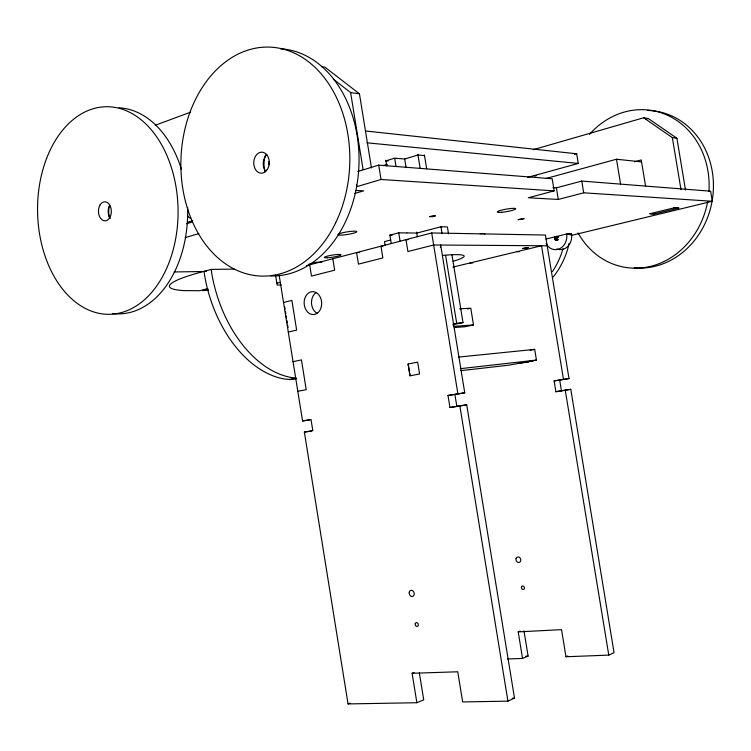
<?xml version="1.0" encoding="UTF-8"?>
<svg xmlns="http://www.w3.org/2000/svg" width="751" height="751" viewBox="0 0 751 751"><rect width="100%" height="100%" fill="white"/><g stroke="black" fill="none" stroke-linecap="round" stroke-linejoin="round"><path stroke-width="1.13" d="M558.059 239.907C553.487 241.982 553.647 234.716 557.993 236.715M440.574 247.417L440.274 247.088M279.147 275.166L302.569 420.964L311.017 419.48L312.82 430.661L304.362 432.088L348.042 703.922L416.871 702.729L412.111 673.281L457.753 671.779L462.644 701.932L507.929 701.152L514.501 698.148L466.709 404.808L449.962 407.493L448 395.467L464.747 392.801L440.677 245.033M507.545 659.002L522.536 658.42L518.199 631.882L561.541 629.648L565.982 656.759L608.77 655.107L614.055 652.694L570.779 389.318L555.881 391.722L554.116 380.917L569.005 378.542L545.423 235.044L431.703 232.951L306.361 265.685M565.982 656.759L567.794 655.961M416.871 702.729L423.714 699.857L419.349 672.849M522.536 658.42L528.103 656.083L523.982 630.849M348.042 703.922L350.05 703.133M412.111 673.281L414.073 672.511M518.199 631.882L520.067 631.159M155.363 125.21L190.566 112.181M187.384 222.249L192.716 220.616M186.567 223.742L192.162 222.033M357.776 171.5L378.711 165.126L552.173 178.757L554.172 190.867L528.319 197.748L558.293 199.447L583.696 192.81L712.314 201.268L710.634 191.195L581.762 181.075L556.378 187.863L552.914 187.619M382.972 165.633L387.291 164.319M185.262 237.626L198.715 233.627M554.172 190.867L381.039 179.48L356.763 186.68L356.415 184.502M354.66 193.486L363.719 190.829L355.758 190.491M533.257 149.684L643.635 117.776L648.301 118.517L676.904 138.268L685.513 190.003M646.057 119.165L648.301 118.517M574.459 154.406L576.684 153.786L578.279 163.427L527.512 177.443M296.438 378.739L289.83 379.471L285.136 379.086A109.374 70.838 74.8 0 1 204.694 275.936L204.056 271.355L211.2 269.402L234.218 269.093M546.212 178.438L616.477 159.231L641.288 161.878M634.482 161.765L641.241 159.944L645.607 186.239M391.168 243.221L389.863 235.166L398.734 232.81L406.807 232.951M390.736 239.973L384.54 241.597L385.103 245.061M448.525 233.833L447.399 226.915L440.95 226.755L416.88 233.092L406.967 232.913M207.548 288.656L199.719 290.712L184.23 290.618A106.867 12.88 -8.7 0 1 203.305 271.524L174.082 271.956M208.177 289.144L202.498 290.637L208.28 290.299M308.971 264.183L316.34 262.249L321.897 262.202M283.531 302.456L291.876 300.419L296.654 330.149L288.281 332.045M545.93 239.062L566.742 233.993L571.633 234.087L569.455 234.622M571.051 235.504L712.314 201.268M452.862 267.103L541.527 245.755L563.466 379.293M467.498 308.933L469.685 308.464M453.228 323.756L463.001 322.592L451.914 254.58M452.778 324.751L463.001 322.592M293.04 361.663L301.442 359.907L306.23 389.685L297.809 391.299M459.528 308.839L470.774 308.22L473.496 324.948L464.766 326.769L454.252 327.539M289.83 379.471L295.932 378.251M408.112 364L417.65 362.142L419.574 373.998L410.027 375.8L408.112 364L410.065 375.8M530.122 350.238L534.684 349.375L536.439 360.086L509.319 365.108L460.804 370.675M528.479 361.963L518.274 363.446M530.732 361.55L532.985 361.137L527.315 361.775M448 395.467L464.747 392.801M554.116 380.917L569.005 378.542M449.962 407.493L466.709 404.808M555.881 391.722L570.779 389.318M304.362 432.088L311.627 430.99M302.569 420.964L309.853 419.931M460.335 368.675L536.439 360.086M458.448 357.1L534.684 349.375M453.707 326.356L473.496 324.948M555.731 239.907L557.261 238.433L556.022 236.678M525.766 656.177L528.103 656.083M281.212 284.92L277.157 285.023L275.57 275.148M512.182 698.195L514.501 698.148M204.056 271.355L206.356 271.318M469.929 262.991L472.867 262.963M359.682 252.571L356.575 252.571L358.452 264.136L382.86 257.922L380.964 246.206L383.01 246.215M517.092 251.632L519.382 251.641M547.188 245.793L433.656 244.986L407.924 251.538L405.991 239.663L408.018 239.691M555.055 239.616L558.002 239.653M555.374 239.813L557.336 239.841M554.491 238.151L557.439 238.198M554.501 238.574L557.449 238.611M554.604 238.978L557.552 239.015M554.792 239.334L557.74 239.372M555.665 236.696L558.613 236.743M555.308 236.828L558.256 236.875M554.998 237.053L557.946 237.1M554.754 237.363L557.702 237.41M389.863 235.166L392.182 235.204M554.576 237.738L557.524 237.785M650.15 213.678L654.769 213.894M674.004 207.867L678.547 208.121M534.252 175.584L536.242 175.743L534.252 175.659M388.117 161.043L385.883 160.864L394.688 158.17L404.705 159.034L417.96 154.997L424.531 155.598M296.016 377.969L292.27 377.65A109.815 70.688 74.8 0 1 211.848 273.993L211.2 269.402M366.929 142.803L578.279 163.427M365.756 131.012L576.684 153.786M333.294 79.155L350.614 92.561L359.447 93.8L371.454 167.877M643.635 117.776L672.342 137.621L676.904 138.268M321.559 66.642L324.92 67.177L359.447 93.8M672.342 137.621L680.997 189.656M616.477 159.231L620.579 184.033M581.762 181.075L583.696 192.81M556.378 187.863L558.293 199.447M565.24 390.144L608.77 655.107M559.683 380.156L561.448 390.886M440.95 226.755L442.076 233.636M445.625 255.415L456.646 323.033M424.418 154.978L426.671 168.778M431.703 232.951L457.875 393.74M459.847 405.822L507.929 701.152M417.875 154.377L420.128 168.271M454.909 394.519L456.852 406.469M404.601 158.433L406.094 167.642M416.58 232.097L417.331 236.706M394.716 158.555L396.021 166.562M398.734 232.81L400.048 240.902M385.779 160.235L386.718 166.009M378.711 165.126L381.039 179.48M350.614 92.561L363.099 169.604M332.824 258.776L334.664 270.191L311.487 276.096L309.675 264.821M284.713 306.755L285.089 309.055M285.455 311.355L285.831 313.655M286.197 315.955L286.563 318.255M286.938 320.555L287.304 322.855M287.671 325.155L288.046 327.455M265.019 171.66A20.728 15.405 -87.6 0 1 265.591 154.941M268.942 164.769A6.205 4.59 -87.7 0 1 269.055 161.568M190.716 218.212A5.529 3.933 89.7 0 1 187.403 215.237M109.43 217.668A18.822 12.861 89.2 0 1 109.252 206.131M569.136 243.333A73.654 61.873 -86.7 0 1 553.102 277.035M563.006 248.675A74.03 62.033 -86.8 0 1 552.445 271.562M187.6 207.379A103.075 70.172 89.1 0 1 112.481 313.524M119.033 107.815A103.075 70.172 89.1 0 1 181.46 169.519M110.275 218.56A9.472 6.44 89.1 0 1 109.796 205.211M280.508 48.777A113.683 84.206 -87.7 0 1 358.903 166.084A113.683 84.206 -87.7 0 1 270.735 275.917M265.657 171.172A10.448 7.735 -87.7 0 1 266.83 154.678M589.488 134.373A79.55 70.294 -79.5 0 1 668.597 115.785A79.55 70.294 -79.5 0 1 708.925 191.477M707.677 201.465A79.55 70.294 -79.5 0 1 650.469 266.37A79.55 70.294 -79.5 0 1 578.063 232.904M647.475 110.444A79.137 70.059 -79.3 0 1 713.14 193.176A79.137 70.059 -79.3 0 1 634.229 267.844M317.476 313.496A11.387 8.74 87.1 0 1 311.505 303.357A11.387 8.74 87.1 0 1 316.237 292.524M442.48 255.453A44.459 4.891 -9.4 0 1 453.106 261.282M556.876 249.003A12.889 11.105 -86.2 0 0 567.822 246.394A12.889 11.105 -86.2 0 0 571.511 234.124L566.63 234.021A12.964 11.143 -86.3 0 1 559.617 248.722A12.964 11.143 -86.3 0 1 546.08 243.512M480.255 233.786A8.402 1.023 -9.7 0 1 484.742 234.162M338.119 234.481A9.444 1.305 -9.1 0 1 352.125 231.261A9.444 1.305 -9.1 0 1 352.707 233.411A9.444 1.305 -9.1 0 1 338.213 234.81M280.348 282.442A106.867 12.88 -8.7 0 1 276.931 282.977M429.816 216.626C436.791 217.396 437.993 213.763 429.816 216.626M518.218 219.639L523.963 218.672L518.218 219.639M522.443 248.543L528.178 247.623L522.443 248.543M674.398 207.774L649.765 213.772L654.393 213.988L678.932 208.027L674.398 207.774M46.6 158.414A103.798 70.256 89.1 0 0 108.548 314.312A103.798 70.256 89.1 0 0 168.299 158.827A103.798 70.256 89.1 0 0 46.6 158.414M100.118 204.835A9.538 6.449 89.1 0 0 103.535 220.634A9.538 6.449 89.1 0 0 111.045 208.534A9.538 6.449 89.1 0 0 100.118 204.835M335.556 223.028A114.565 84.431 -87.8 0 0 270.998 47.172A114.565 84.431 -87.8 0 0 189.552 214.598A114.565 84.431 -87.8 0 0 335.556 223.028M267.196 169.651A10.533 7.754 -87.8 0 0 263.216 152.369A10.533 7.754 -87.8 0 0 254.101 166.046A10.533 7.754 -87.8 0 0 267.196 169.651M409.276 592.163A3.173 2.469 73 0 0 412.355 596.51A3.173 2.469 73 0 0 413.529 591.553A3.173 2.469 73 0 0 409.276 592.163M415.247 623.649A1.99 1.54 71.6 0 0 417.068 626.494A1.99 1.54 71.6 0 0 417.95 623.499A1.99 1.54 71.6 0 0 415.247 623.649M305.582 296.542A11.462 8.759 87 0 0 312.397 314.519A11.462 8.759 87 0 0 320.743 298.25A11.462 8.759 87 0 0 305.582 296.542M516.059 558.622A2.854 2.356 71.4 0 0 518.96 562.499A2.854 2.356 71.4 0 0 520.114 558.002A2.854 2.356 71.4 0 0 516.059 558.622M521.523 586.972A1.793 1.474 69.8 0 0 523.24 589.507A1.793 1.474 69.8 0 0 524.095 586.784A1.793 1.474 69.8 0 0 521.523 586.972M327.295 257.781A8.496 1.061 -9 0 0 340.926 255.011A8.496 1.061 -9 0 0 329.755 255.565A8.496 1.061 -9 0 0 327.295 257.781M501.677 212.298A9.35 1.267 -10 0 0 515.721 208.825A9.35 1.267 -10 0 0 502.147 209.998A9.35 1.267 -10 0 0 501.677 212.298"/></g></svg>
